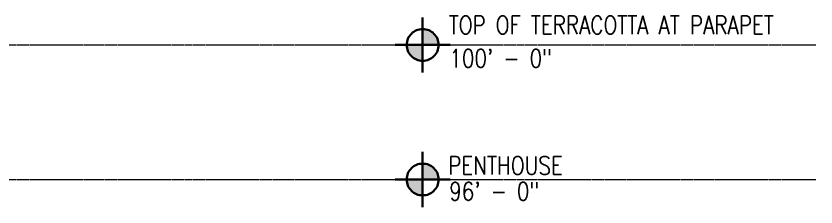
# Model space of a CAD drawing. Header units: inches. Extents: x 841 to 14134, y -5681 to -3225.
# Drawn here: x 4284.5 to 4569.1, y -4048.5 to -3980.4 of the extents above; entities that cross this region are included whole.
import ezdxf

# ---------------------------------------------------------------- set-up
doc = ezdxf.new("R2010")
doc.units = ezdxf.units.IN
doc.header["$MEASUREMENT"] = 0
doc.linetypes.add('CENTER2', pattern=[1.125, 0.75, -0.125, 0.125, -0.125])
doc.linetypes.add('NBK_CenterX2', pattern=[1.083333, 0.666667, -0.125, 0.166667, -0.125])
for name, color, linetype, lineweight in [('!Dimension', 50, 'Continuous', 5), ('!Gridline', 112, 'NBK_CenterX2', 5), ('!Symbol', 131, 'Continuous', 30)]:
    doc.layers.add(name, color=color, linetype=linetype, lineweight=lineweight)
doc.styles.add('Romans', font='romans.shx', dxfattribs={"width": 0.8})

# ---------------------------------------------------------------- blocks, each defined once
blk = doc.blocks.new('E.L.')
at = {"linetype": 'CENTER2', "ltscale": 60}
h = blk.add_hatch(color=256, dxfattribs=at)
h.paths.add_polyline_path([(0.0618, 0), (0, 0), (0, -0.0618, 0.414214)])
h.paths.add_polyline_path([(0, 0.0618, 0.414214), (-0.0618, 0), (0, 0)])
for p, q in [((0, 0.1071), (0, -0.1071)), ((0, -0.0636), (0, 0.1071)), ((0.1071, 0), (-0.1071, 0))]:
    blk.add_line(p, q, dxfattribs=at)
blk.add_circle((0, 0), 0.0618, dxfattribs=at)

msp = doc.modelspace()

# ---------------------------------------------------------------- linework, layer by layer
at = {"layer": '!Gridline'}
for p, q in [((850.77, -3990.72), (4569.06, -3990.72)), ((850.77, -4038.72, -1349.31), (4569.06, -4038.72, -1349.31))]:
    msp.add_line(p, q, dxfattribs=at)

# ---------------------------------------------------------------- block references
at = {"layer": '!Symbol', "xscale": -91.754114922717, "yscale": 91.754114922717, "zscale": 91.754114922717}
for p in [(4429.16, -3990.72), (4429.16, -4038.72, -1349.31)]:
    msp.add_blockref('E.L.', p, dxfattribs=at)

# ---------------------------------------------------------------- texts
at = {"layer": '!Dimension', "insert": (4507.31, -3983.64), "char_height": 6.5, "width": 137.7415, "attachment_point": 5, "style": 'Romans'}
msp.add_mtext('\\pxql;TOP OF TERRACOTTA AT PARAPET', dxfattribs=at)
at = {"layer": '!Dimension', "char_height": 6.5, "attachment_point": 5, "style": 'Romans'}
for s, insert in [('100\' - 0"', (4456.95, -3995.51)), ('PENTHOUSE', (4458.63, -4033.73, -1349.31)), ('96\' - 0"', (4454.65, -4042.92, -1349.31))]:
    msp.add_mtext(s, dxfattribs=dict(at, insert=insert))

doc.saveas('drawing.dxf')
